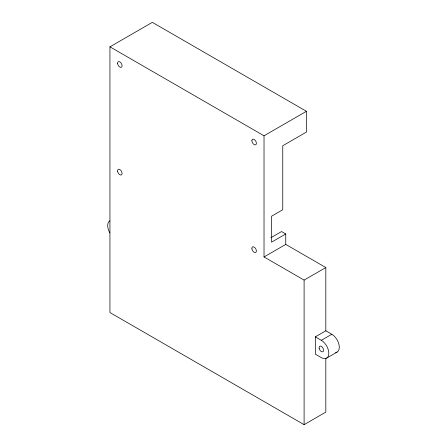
<?xml version="1.0" encoding="UTF-8"?>
<svg xmlns="http://www.w3.org/2000/svg" width="447" height="447" viewBox="0 0 447 447"><rect width="100%" height="100%" fill="white"/><g stroke="black" fill="none" stroke-linecap="round" stroke-linejoin="round"><path stroke-width="0.67" d="M325.824 358.533L325.824 412.106L304.1 424.65L109.94 312.548L109.94 46.829L152.338 22.35L306.424 111.314L306.424 132.072L282.755 145.739L282.755 209.744L271.519 216.236L271.519 242.185L285.75 233.965L285.75 244.408L325.824 267.546L325.824 330.802L315.336 336.854L315.336 354.153L321.332 357.617A10.594 6.118 60 0 0 328.824 353.286A10.594 6.118 60 0 0 321.332 340.312L315.336 336.854M109.94 46.829L264.026 135.793L306.424 111.314M270.882 237.709L281.554 231.546L285.75 233.965M264.026 135.793L264.026 256.952L285.75 244.408M264.026 256.952L304.1 280.09L325.824 267.546M321.332 340.312L331.819 334.261A10.594 6.118 60 0 1 339.055 344.849A10.594 6.118 60 0 1 335.563 352.566M326.628 358.136L337.116 352.085M325.824 330.802L331.819 334.261M304.1 280.09L304.1 424.65M109.884 233.004A10.594 6.118 60 0 1 109.884 220.768M251.89 140.721A3.179 1.833 60 0 0 255.259 144.912A3.179 1.833 60 0 0 255.259 140.419A3.179 1.833 60 0 0 251.89 140.721M117.611 63.619A3.179 1.833 60 0 0 121.254 67.301A3.179 1.833 60 0 0 120.612 62.496A3.179 1.833 60 0 0 117.611 63.619M117.65 171.519A3.179 1.833 60 0 0 121.4 174.894A3.179 1.833 60 0 0 120.433 169.977A3.179 1.833 60 0 0 117.65 171.519M251.929 248.895A3.179 1.833 60 0 0 255.611 252.482A3.179 1.833 60 0 0 254.868 247.644A3.179 1.833 60 0 0 251.929 248.895M319.147 348.308A3.179 1.833 60 0 0 322.879 351.739A3.179 1.833 60 0 0 321.969 346.844A3.179 1.833 60 0 0 319.147 348.308"/></g></svg>
